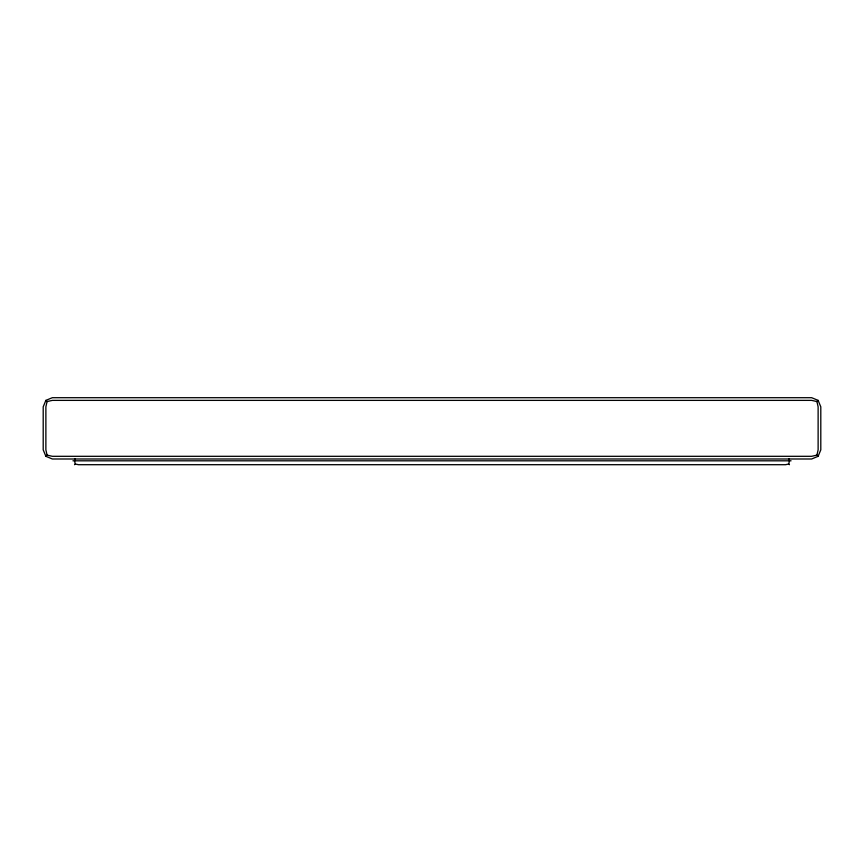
<?xml version="1.0" encoding="UTF-8"?>
<svg xmlns="http://www.w3.org/2000/svg" width="864" height="864" viewBox="0 0 864 864"><rect width="100%" height="100%" fill="white"/><g stroke="black" fill="none" stroke-linecap="round" stroke-linejoin="round"><path stroke-width="1.3" d="M45.878 400.378L47.066 401.566L45.878 406.847L45.878 449.842L47.066 455.123L45.878 456.311L43.2 449.842L43.2 406.847L45.878 400.378L52.348 397.699L811.652 397.699L818.122 400.378L820.8 406.847L820.8 449.842L818.122 456.311L811.652 458.989L52.348 458.989L45.878 456.311M75.017 458.708L74.542 460.814L75.254 463.99L74.542 464.702M789.458 464.702L788.746 463.99L789.458 460.814L788.983 458.708M818.122 456.311L816.934 455.123L818.122 449.842L818.122 406.847L816.934 401.566L818.122 400.378M47.066 401.566L52.348 400.378L811.652 400.378L816.934 401.566M816.934 455.123L811.652 456.311L52.348 456.311L47.066 455.123M788.746 463.99L785.581 464.702L78.419 464.702L75.254 463.99M72.932 460.814L791.068 460.814"/></g></svg>
